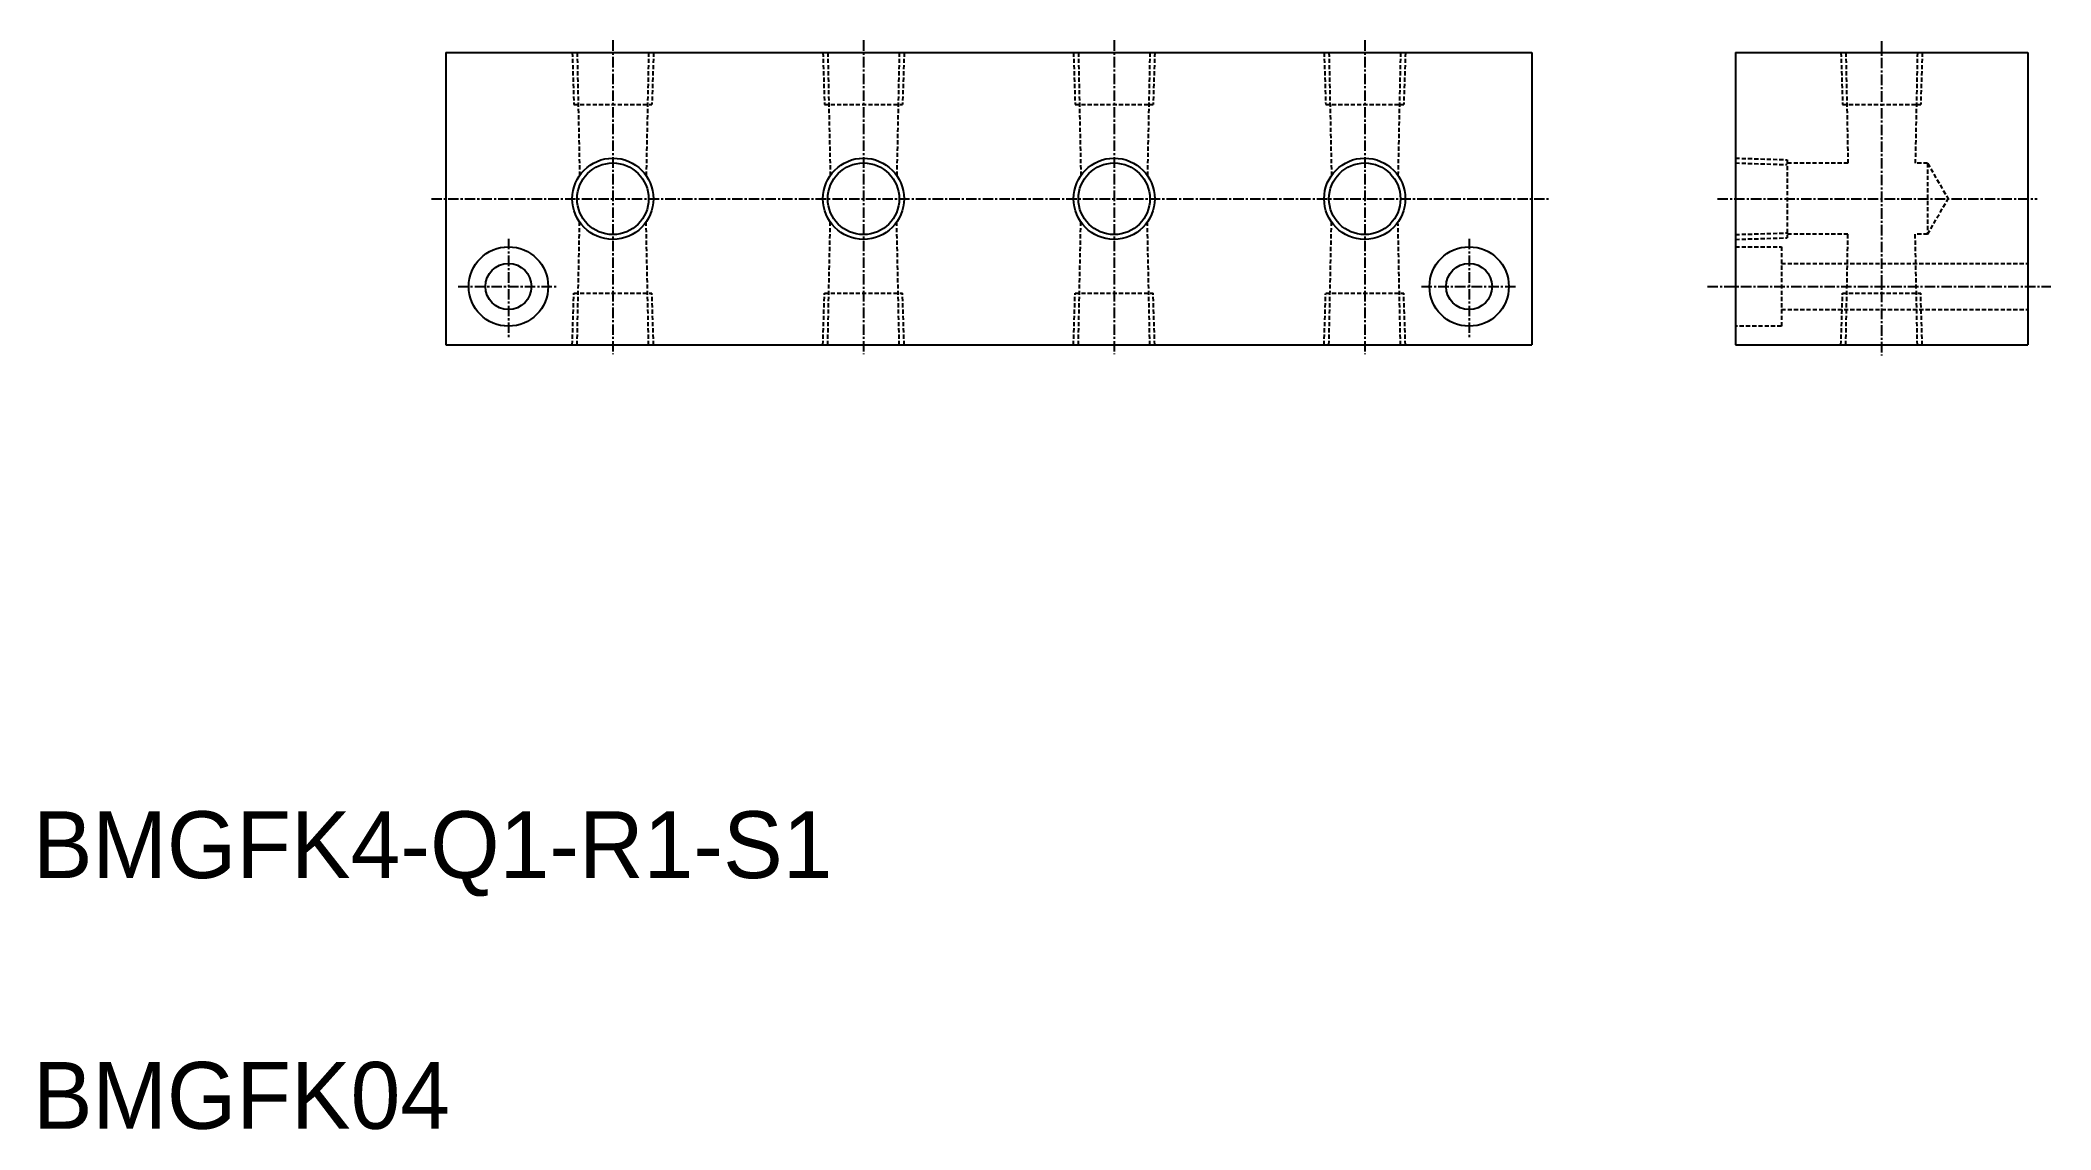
# Model space of a CAD drawing. Extents: x 1291 to 1532, y 105 to 236.
import ezdxf

# ---------------------------------------------------------------- set-up
doc = ezdxf.new("R2010")
doc.units = 0
doc.linetypes.add('CENTER', pattern=[2, 1.25, -0.25, 0.25, -0.25])
doc.linetypes.add('DASHED', pattern=[0.75, 0.5, -0.25])
doc.layers.get('0').update_dxf_attribs({"linetype": 'CONTINUOUS'})
doc.layers.add('CENTER', color=1, linetype='CENTER')

msp = doc.modelspace()

# ---------------------------------------------------------------- linework, layer by layer
at = {"color": 7, "linetype": 'CONTINUOUS'}
for p, q in [((1339.56, 234.28), (1339.56, 199.28)), ((1339.56, 234.28), (1469.56, 234.28)), ((1469.56, 234.28), (1469.56, 199.28)), ((1493.94, 234.28), (1493.94, 199.28)), ((1493.94, 234.28), (1528.94, 234.28)), ((1528.94, 234.28), (1528.94, 199.28)), ((1339.56, 199.28), (1469.56, 199.28)), ((1493.94, 199.28), (1528.94, 199.28))]:
    msp.add_line(p, q, dxfattribs=at)
at = {"color": 3, "linetype": 'DASHED'}
for p, q in [((1354.7, 234.28), (1354.89, 228.08)), ((1355.28, 234.28), (1355.58, 219.58)), ((1363.84, 234.28), (1363.54, 219.58)), ((1364.43, 234.28), (1364.23, 228.08)), ((1384.7, 234.28), (1384.89, 228.08)), ((1385.28, 234.28), (1385.58, 219.58)), ((1393.84, 234.28), (1393.54, 219.58)), ((1394.43, 234.28), (1394.23, 228.08)), ((1414.7, 234.28), (1414.89, 228.08)), ((1415.28, 234.28), (1415.58, 219.58)), ((1423.84, 234.28), (1423.54, 219.58)), ((1424.43, 234.28), (1424.23, 228.08)), ((1444.7, 234.28), (1444.89, 228.08)), ((1445.28, 234.28), (1445.58, 219.58)), ((1453.84, 234.28), (1453.54, 219.58)), ((1454.43, 234.28), (1454.23, 228.08)), ((1506.57, 234.28), (1506.77, 228.08)), ((1507.15, 234.28), (1507.41, 221.03)), ((1515.72, 234.28), (1515.46, 221.03)), ((1516.3, 234.28), (1516.11, 228.08)), ((1354.89, 228.08), (1364.23, 228.08)), ((1384.89, 228.08), (1394.23, 228.08)), ((1414.89, 228.08), (1424.23, 228.08)), ((1444.89, 228.08), (1454.23, 228.08)), ((1506.77, 228.08), (1516.11, 228.08)), ((1493.94, 221.64), (1500.14, 221.45)), ((1500.14, 221.45), (1500.14, 212.11)), ((1493.94, 221.06), (1500.14, 220.87)), ((1507.41, 221.03), (1500.14, 221.03)), ((1516.94, 221.03), (1515.46, 221.03)), ((1516.94, 221.03), (1519.39, 216.78)), ((1516.94, 221.03), (1516.94, 212.53)), ((1516.94, 212.53), (1519.39, 216.78)), ((1355.28, 199.28), (1355.58, 213.98)), ((1363.84, 199.28), (1363.54, 213.98)), ((1385.28, 199.28), (1385.58, 213.98)), ((1393.84, 199.28), (1393.54, 213.98)), ((1415.28, 199.28), (1415.58, 213.98)), ((1423.84, 199.28), (1423.54, 213.98)), ((1445.28, 199.28), (1445.58, 213.98)), ((1453.84, 199.28), (1453.54, 213.98)), ((1493.94, 212.5), (1500.14, 212.69)), ((1493.94, 211.92), (1500.14, 212.11)), ((1507.41, 212.53), (1500.14, 212.53)), ((1507.15, 199.28), (1507.41, 212.53)), ((1515.72, 199.28), (1515.46, 212.53)), ((1516.94, 212.53), (1515.46, 212.53)), ((1493.94, 211.03), (1499.44, 211.03)), ((1499.44, 211.03), (1499.44, 201.53)), ((1499.44, 209.03), (1528.94, 209.03)), ((1354.7, 199.28), (1354.89, 205.48)), ((1354.89, 205.48), (1364.23, 205.48)), ((1364.43, 199.28), (1364.23, 205.48)), ((1384.7, 199.28), (1384.89, 205.48)), ((1384.89, 205.48), (1394.23, 205.48)), ((1394.43, 199.28), (1394.23, 205.48)), ((1414.7, 199.28), (1414.89, 205.48)), ((1414.89, 205.48), (1424.23, 205.48)), ((1424.43, 199.28), (1424.23, 205.48)), ((1444.7, 199.28), (1444.89, 205.48)), ((1444.89, 205.48), (1454.23, 205.48)), ((1454.43, 199.28), (1454.23, 205.48)), ((1506.57, 199.28), (1506.77, 205.48)), ((1506.77, 205.48), (1516.11, 205.48)), ((1516.3, 199.28), (1516.11, 205.48)), ((1499.44, 203.53), (1528.94, 203.53)), ((1499.44, 201.53), (1493.94, 201.53))]:
    msp.add_line(p, q, dxfattribs=at)
for p, q in [((1493.94, 228.03), (1493.94, 228.03)), ((1493.94, 216.78), (1493.94, 216.78))]:
    msp.add_line(p, q)
at = {"color": 3}
for centre in [(1359.56, 216.78), (1389.56, 216.78), (1419.56, 216.78), (1449.56, 216.78)]:
    msp.add_circle(centre, 4.86, dxfattribs=at)
at = {"color": 7, "linetype": 'CONTINUOUS'}
for centre, radius in [((1359.56, 216.78), 4.28), ((1389.56, 216.78), 4.28), ((1419.56, 216.78), 4.28), ((1449.56, 216.78), 4.28), ((1347.06, 206.28), 4.75), ((1462.06, 206.28), 4.75), ((1347.06, 206.28), 2.75), ((1462.06, 206.28), 2.75)]:
    msp.add_circle(centre, radius, dxfattribs=at)
at = {"layer": 'CENTER', "color": 1, "linetype": 'CENTER'}
for p, q in [((1359.56, 235.75), (1359.56, 198.18)), ((1389.56, 235.75), (1389.56, 198.18)), ((1419.56, 235.75), (1419.56, 198.18)), ((1449.56, 235.75), (1449.56, 198.18)), ((1511.44, 235.64), (1511.44, 198.01)), ((1337.83, 216.78), (1471.54, 216.78)), ((1491.79, 216.78), (1530.06, 216.78)), ((1347.06, 211.98), (1347.06, 200.05)), ((1462.06, 211.98), (1462.06, 200.05)), ((1341.02, 206.28), (1352.76, 206.28)), ((1456.36, 206.28), (1467.64, 206.28)), ((1490.59, 206.28), (1531.69, 206.28))]:
    msp.add_line(p, q, dxfattribs=at)

# ---------------------------------------------------------------- texts
at = {"color": 7, "linetype": 'CONTINUOUS'}
for s, p in [('BMGFK4-Q1-R1-S1', (1290.13, 135.48)), ('BMGFK04', (1290.13, 105.48))]:
    msp.add_text(s, height=8, dxfattribs=at).set_placement(p)

doc.saveas('drawing.dxf')
